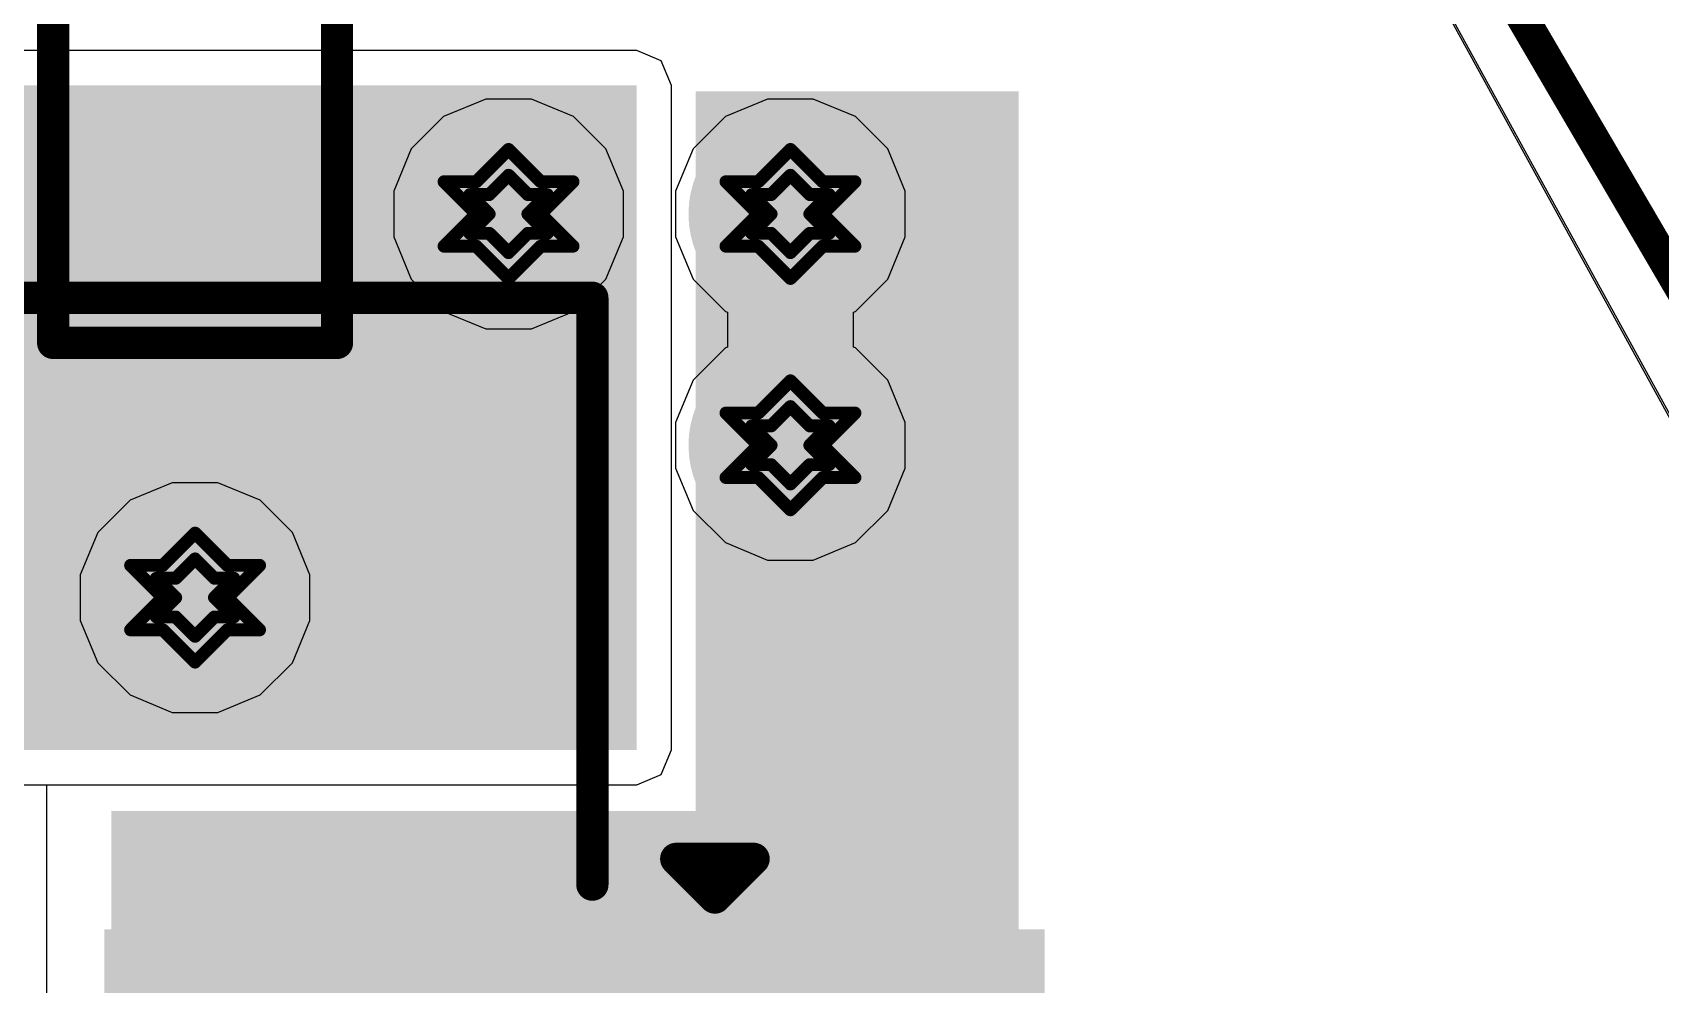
# Model space of a CAD drawing. Header units: inches. Extents: x -2.7 to 10.9, y -2.9 to 7.4.
# Drawn here: x 2.2462 to 2.4986, y 1.2615 to 1.4091 of the extents above; entities that cross this region are included whole.
import ezdxf

# ---------------------------------------------------------------- set-up
doc = ezdxf.new("R2010")
doc.units = ezdxf.units.IN
doc.header["$MEASUREMENT"] = 0
for name, color, linetype in [('Board Outline', 216, 'Continuous'), ('Bottom Layer', 5, 'Continuous'), ('Bottom Overlay', 54, 'Continuous'), ('Bottom Paste', 16, 'Continuous'), ('Bottom Solder', 6, 'Continuous'), ('Drill Drawing', 1, 'Continuous'), ('Layer 2', 16, 'Continuous'), ('Layer 3', 76, 'Continuous'), ('Top Layer', 1, 'Continuous'), ('Top Overlay', 2, 'Continuous'), ('Top Paste', 8, 'Continuous'), ('Top Solder', 216, 'Continuous'), ('Via Holes', 16, 'Continuous')]:
    doc.layers.add(name, color=color, linetype=linetype)

# ---------------------------------------------------------------- blocks, each defined once
blk = doc.blocks.new('S______B______B_143')
at = {"layer": 'Bottom Layer'}
for points in [[(-0.015, 0.0175), (-0.015, -0.0175), (-0.045, -0.0175), (-0.045, 0.0175)], [(0.045, 0.0175), (0.045, -0.0175), (0.015, -0.0175), (0.015, 0.0175)]]:
    blk.add_hatch(color=5, dxfattribs=at).paths.add_polyline_path(points)
at = {"layer": 'Bottom Paste'}
for points in [[(-0.015, 0.0175), (-0.015, -0.0175), (-0.045, -0.0175), (-0.045, 0.0175)], [(0.045, 0.0175), (0.045, -0.0175), (0.015, -0.0175), (0.015, 0.0175)]]:
    blk.add_hatch(color=16, dxfattribs=at).paths.add_polyline_path(points)
at = {"layer": 'Bottom Solder'}
for points in [[(-0.011, 0.0215), (-0.011, -0.0215), (-0.049, -0.0215), (-0.049, 0.0215)], [(0.049, 0.0215), (0.049, -0.0215), (0.011, -0.0215), (0.011, 0.0215)]]:
    blk.add_hatch(color=6, dxfattribs=at).paths.add_polyline_path(points)
at = {"layer": 'Bottom Overlay'}
for points in [[(0.05, 0.022, 0.005, 0.005, 0), (-0.05, 0.022, 0.005, 0.005, 0)], [(-0.05, -0.022, 0.005, 0.005, 0), (-0.05, 0.022, 0.005, 0.005, 0)], [(0.05, -0.022, 0.005, 0.005, 0), (0.05, 0.022, 0.005, 0.005, 0)], [(0.05, -0.022, 0.005, 0.005, 0), (-0.05, -0.022, 0.005, 0.005, 0)]]:
    blk.add_lwpolyline(points, format="xyseb", dxfattribs=at)
for points in [[(-0.05125, 0.022, 0.0025, 0.0025, 1), (-0.04875, 0.022, 0.0025, 0.0025, 1)], [(-0.05125, 0.022, 0.0025, 0.0025, 1), (-0.04875, 0.022, 0.0025, 0.0025, 1)], [(0.04875, 0.022, 0.0025, 0.0025, 1), (0.05125, 0.022, 0.0025, 0.0025, 1)], [(0.04875, 0.022, 0.0025, 0.0025, 1), (0.05125, 0.022, 0.0025, 0.0025, 1)], [(-0.05125, -0.022, 0.0025, 0.0025, 1), (-0.04875, -0.022, 0.0025, 0.0025, 1)], [(-0.05125, -0.022, 0.0025, 0.0025, 1), (-0.04875, -0.022, 0.0025, 0.0025, 1)], [(0.04875, -0.022, 0.0025, 0.0025, 1), (0.05125, -0.022, 0.0025, 0.0025, 1)], [(0.04875, -0.022, 0.0025, 0.0025, 1), (0.05125, -0.022, 0.0025, 0.0025, 1)]]:
    blk.add_lwpolyline(points, format="xyseb", close=True, dxfattribs=at)
blk = doc.blocks.new('WAFER_PH2_0_2PWB_248')
at = {"layer": 'Top Layer'}
blk.add_hatch(color=1, dxfattribs=at).paths.add_polyline_path([(-0.05906, 0.1811), (-0.01969, 0.1811), (-0.01969, 0.04331), (-0.05906, 0.04331)])
at = {"layer": 'Top Paste'}
blk.add_hatch(color=8, dxfattribs=at).paths.add_polyline_path([(-0.05906, 0.1811), (-0.01969, 0.1811), (-0.01969, 0.04331), (-0.05906, 0.04331)])
at = {"layer": 'Top Solder'}
blk.add_hatch(color=216, dxfattribs=at).paths.add_polyline_path([(-0.06306, 0.1851), (-0.01569, 0.1851), (-0.01569, 0.03931), (-0.06306, 0.03931)])
at = {"layer": 'Top Overlay'}
for points in [[(-0.068, 0.134, 0.005, 0.005, 0), (-0.074, 0.14, 0.005, 0.005, 0)], [(-0.074, 0.128, 0.005, 0.005, 0), (-0.074, 0.14, 0.005, 0.005, 0)], [(-0.074, 0.128, 0.005, 0.005, 0), (-0.068, 0.134, 0.005, 0.005, 0)], [(-0.161, -0.034, 0.005, 0.005, 0), (-0.161, 0.115, 0.005, 0.005, 0)], [(-0.07, 0.115, 0.005, 0.005, 0), (-0.161, 0.115, 0.005, 0.005, 0)]]:
    blk.add_lwpolyline(points, format="xyseb", dxfattribs=at)
for points in [[(-0.07525, 0.14, 0.0025, 0.0025, 1), (-0.07275, 0.14, 0.0025, 0.0025, 1)], [(-0.07525, 0.14, 0.0025, 0.0025, 1), (-0.07275, 0.14, 0.0025, 0.0025, 1)], [(-0.06925, 0.134, 0.0025, 0.0025, 1), (-0.06675, 0.134, 0.0025, 0.0025, 1)], [(-0.06925, 0.134, 0.0025, 0.0025, 1), (-0.06675, 0.134, 0.0025, 0.0025, 1)], [(-0.07525, 0.128, 0.0025, 0.0025, 1), (-0.07275, 0.128, 0.0025, 0.0025, 1)], [(-0.07525, 0.128, 0.0025, 0.0025, 1), (-0.07275, 0.128, 0.0025, 0.0025, 1)], [(-0.16225, 0.115, 0.0025, 0.0025, 1), (-0.15975, 0.115, 0.0025, 0.0025, 1)], [(-0.16225, 0.115, 0.0025, 0.0025, 1), (-0.15975, 0.115, 0.0025, 0.0025, 1)], [(-0.07125, 0.115, 0.0025, 0.0025, 1), (-0.06875, 0.115, 0.0025, 0.0025, 1)]]:
    blk.add_lwpolyline(points, format="xyseb", close=True, dxfattribs=at)

msp = doc.modelspace()

# ---------------------------------------------------------------- hatches: boundary and pattern name
at = {"layer": 'Bottom Layer'}
msp.add_hatch(color=5, dxfattribs=at).paths.add_polyline_path([(2.2015, 1.29789), (2.33987, 1.29789), (2.33987, 1.40094), (2.2015, 1.40094)])
h = msp.add_hatch(color=5, dxfattribs=at)
edge = h.paths.add_edge_path()
edge.add_arc((2.32, 1.381), 0.01181, 0, 360)
h = msp.add_hatch(color=5, dxfattribs=at)
edge = h.paths.add_edge_path()
edge.add_arc((2.36371, 1.381), 0.01181, 0, 360)
h = msp.add_hatch(color=5, dxfattribs=at)
edge = h.paths.add_edge_path()
edge.add_arc((2.36371, 1.34513), 0.01181, 0, 360)
h = msp.add_hatch(color=5, dxfattribs=at)
edge = h.paths.add_edge_path()
edge.add_arc((2.2714, 1.32151), 0.01181, 0, 360)
at = {"layer": 'Bottom Solder'}
h = msp.add_hatch(color=6, dxfattribs=at)
edge = h.paths.add_edge_path()
edge.add_arc((2.32, 1.381), 0.01581, 0, 360)
h = msp.add_hatch(color=6, dxfattribs=at)
edge = h.paths.add_edge_path()
edge.add_arc((2.36371, 1.381), 0.01581, 0, 360)
h = msp.add_hatch(color=6, dxfattribs=at)
edge = h.paths.add_edge_path()
edge.add_arc((2.36371, 1.34513), 0.01581, 0, 360)
h = msp.add_hatch(color=6, dxfattribs=at)
edge = h.paths.add_edge_path()
edge.add_arc((2.2714, 1.32151), 0.01581, 0, 360)
at = {"layer": 'Layer 2'}
h = msp.add_hatch(color=16, dxfattribs=at)
edge = h.paths.add_edge_path()
edge.add_arc((2.32, 1.381), 0.01181, 0, 360)
h = msp.add_hatch(color=16, dxfattribs=at)
edge = h.paths.add_edge_path()
edge.add_arc((2.36371, 1.381), 0.01181, 0, 360)
h = msp.add_hatch(color=16, dxfattribs=at)
edge = h.paths.add_edge_path()
edge.add_arc((2.36371, 1.34513), 0.01181, 0, 360)
h = msp.add_hatch(color=16, dxfattribs=at)
edge = h.paths.add_edge_path()
edge.add_arc((2.2714, 1.32151), 0.01181, 0, 360)
at = {"layer": 'Layer 3'}
h = msp.add_hatch(color=76, dxfattribs=at)
edge = h.paths.add_edge_path()
edge.add_arc((2.32, 1.381), 0.01181, 0, 360)
h = msp.add_hatch(color=76, dxfattribs=at)
edge = h.paths.add_edge_path()
edge.add_arc((2.36371, 1.381), 0.01181, 0, 360)
h = msp.add_hatch(color=76, dxfattribs=at)
edge = h.paths.add_edge_path()
edge.add_arc((2.36371, 1.34513), 0.01181, 0, 360)
h = msp.add_hatch(color=76, dxfattribs=at)
edge = h.paths.add_edge_path()
edge.add_arc((2.2714, 1.32151), 0.01181, 0, 360)
at = {"layer": 'Top Layer'}
for points in [[(2.197, 1.29789), (2.33987, 1.29789), (2.33987, 1.40094), (2.197, 1.40094)], [(2.349, 1.22669), (2.3991, 1.22669), (2.3991, 1.4), (2.349, 1.4)], [(2.25843, 1.22669), (2.3991, 1.22669), (2.3991, 1.28842), (2.25843, 1.28842)]]:
    msp.add_hatch(color=1, dxfattribs=at).paths.add_polyline_path(points)
h = msp.add_hatch(color=1, dxfattribs=at)
edge = h.paths.add_edge_path()
edge.add_arc((2.32, 1.381), 0.01181, 0, 360)
h = msp.add_hatch(color=1, dxfattribs=at)
edge = h.paths.add_edge_path()
edge.add_arc((2.36371, 1.381), 0.01181, 0, 360)
h = msp.add_hatch(color=1, dxfattribs=at)
edge = h.paths.add_edge_path()
edge.add_arc((2.36371, 1.34513), 0.01181, 0, 360)
h = msp.add_hatch(color=1, dxfattribs=at)
edge = h.paths.add_edge_path()
edge.add_arc((2.2714, 1.32151), 0.01181, 0, 360)
at = {"layer": 'Top Solder'}
h = msp.add_hatch(color=216, dxfattribs=at)
edge = h.paths.add_edge_path()
edge.add_arc((2.32, 1.381), 0.01581, 0, 360)
h = msp.add_hatch(color=216, dxfattribs=at)
edge = h.paths.add_edge_path()
edge.add_arc((2.36371, 1.381), 0.01581, 0, 360)
h = msp.add_hatch(color=216, dxfattribs=at)
edge = h.paths.add_edge_path()
edge.add_arc((2.36371, 1.34513), 0.01581, 0, 360)
h = msp.add_hatch(color=216, dxfattribs=at)
edge = h.paths.add_edge_path()
edge.add_arc((2.2714, 1.32151), 0.01581, 0, 360)
at = {"layer": 'Via Holes'}
h = msp.add_hatch(color=7, dxfattribs=at)
edge = h.paths.add_edge_path()
edge.add_arc((2.32, 1.381), 0.00591, 0, 360)
h = msp.add_hatch(color=7, dxfattribs=at)
edge = h.paths.add_edge_path()
edge.add_arc((2.36371, 1.381), 0.00591, 0, 360)
h = msp.add_hatch(color=7, dxfattribs=at)
edge = h.paths.add_edge_path()
edge.add_arc((2.36371, 1.34513), 0.00591, 0, 360)
h = msp.add_hatch(color=7, dxfattribs=at)
edge = h.paths.add_edge_path()
edge.add_arc((2.2714, 1.32151), 0.00591, 0, 360)

# ---------------------------------------------------------------- linework, layer by layer
at = {"layer": 'Board Outline'}
msp.add_lwpolyline([(-2.49969, 1.37795, 0.005, 0.005, -0.740599), (2.8433, 0.25075, 0.005, 0.005, 0)], format="xyseb", dxfattribs=at)
at = {"layer": 'Bottom Layer'}
for p, q in [((2.46389, 1.41514), (2.51458, 1.3228)), ((2.33987, 1.40635), (2.2015, 1.40635)), ((2.34369, 1.40477), (2.33987, 1.40635)), ((2.34528, 1.40094), (2.34369, 1.40477)), ((2.34528, 1.29789), (2.34528, 1.40094)), ((2.34369, 1.29406), (2.34528, 1.29789)), ((2.23681, 1.29247), (2.33987, 1.29247)), ((2.33987, 1.29247), (2.34369, 1.29406))]:
    msp.add_line(p, q, dxfattribs=at)
at = {"layer": 'Drill Drawing'}
for points in [[(2.315, 1.386, 0.002, 0.002, 0), (2.32, 1.391, 0.002, 0.002, 0)], [(2.32, 1.391, 0.002, 0.002, 0), (2.325, 1.386, 0.002, 0.002, 0)], [(2.35871, 1.386, 0.002, 0.002, 0), (2.36371, 1.391, 0.002, 0.002, 0)], [(2.36371, 1.391, 0.002, 0.002, 0), (2.36871, 1.386, 0.002, 0.002, 0)], [(2.31, 1.386, 0.002, 0.002, 0), (2.315, 1.381, 0.002, 0.002, 0)], [(2.31, 1.386, 0.002, 0.002, 0), (2.315, 1.386, 0.002, 0.002, 0)], [(2.317, 1.384, 0.002, 0.002, 0), (2.32, 1.387, 0.002, 0.002, 0)], [(2.32, 1.387, 0.002, 0.002, 0), (2.323, 1.384, 0.002, 0.002, 0)], [(2.325, 1.386, 0.002, 0.002, 0), (2.33, 1.386, 0.002, 0.002, 0)], [(2.325, 1.381, 0.002, 0.002, 0), (2.33, 1.386, 0.002, 0.002, 0)], [(2.35371, 1.386, 0.002, 0.002, 0), (2.35871, 1.381, 0.002, 0.002, 0)], [(2.35371, 1.386, 0.002, 0.002, 0), (2.35871, 1.386, 0.002, 0.002, 0)], [(2.36071, 1.384, 0.002, 0.002, 0), (2.36371, 1.387, 0.002, 0.002, 0)], [(2.36371, 1.387, 0.002, 0.002, 0), (2.36671, 1.384, 0.002, 0.002, 0)], [(2.36871, 1.386, 0.002, 0.002, 0), (2.37371, 1.386, 0.002, 0.002, 0)], [(2.36871, 1.381, 0.002, 0.002, 0), (2.37371, 1.386, 0.002, 0.002, 0)], [(2.314, 1.384, 0.002, 0.002, 0), (2.317, 1.381, 0.002, 0.002, 0)], [(2.314, 1.384, 0.002, 0.002, 0), (2.317, 1.384, 0.002, 0.002, 0)], [(2.323, 1.384, 0.002, 0.002, 0), (2.326, 1.384, 0.002, 0.002, 0)], [(2.323, 1.381, 0.002, 0.002, 0), (2.326, 1.384, 0.002, 0.002, 0)], [(2.35771, 1.384, 0.002, 0.002, 0), (2.36071, 1.381, 0.002, 0.002, 0)], [(2.35771, 1.384, 0.002, 0.002, 0), (2.36071, 1.384, 0.002, 0.002, 0)], [(2.36671, 1.384, 0.002, 0.002, 0), (2.36971, 1.384, 0.002, 0.002, 0)], [(2.36671, 1.381, 0.002, 0.002, 0), (2.36971, 1.384, 0.002, 0.002, 0)], [(2.31, 1.376, 0.002, 0.002, 0), (2.315, 1.381, 0.002, 0.002, 0)], [(2.314, 1.378, 0.002, 0.002, 0), (2.317, 1.381, 0.002, 0.002, 0)], [(2.323, 1.381, 0.002, 0.002, 0), (2.326, 1.378, 0.002, 0.002, 0)], [(2.325, 1.381, 0.002, 0.002, 0), (2.33, 1.376, 0.002, 0.002, 0)], [(2.35371, 1.376, 0.002, 0.002, 0), (2.35871, 1.381, 0.002, 0.002, 0)], [(2.35771, 1.378, 0.002, 0.002, 0), (2.36071, 1.381, 0.002, 0.002, 0)], [(2.36671, 1.381, 0.002, 0.002, 0), (2.36971, 1.378, 0.002, 0.002, 0)], [(2.36871, 1.381, 0.002, 0.002, 0), (2.37371, 1.376, 0.002, 0.002, 0)], [(2.314, 1.378, 0.002, 0.002, 0), (2.317, 1.378, 0.002, 0.002, 0)], [(2.317, 1.378, 0.002, 0.002, 0), (2.32, 1.375, 0.002, 0.002, 0)], [(2.32, 1.375, 0.002, 0.002, 0), (2.323, 1.378, 0.002, 0.002, 0)], [(2.323, 1.378, 0.002, 0.002, 0), (2.326, 1.378, 0.002, 0.002, 0)], [(2.35771, 1.378, 0.002, 0.002, 0), (2.36071, 1.378, 0.002, 0.002, 0)], [(2.36071, 1.378, 0.002, 0.002, 0), (2.36371, 1.375, 0.002, 0.002, 0)], [(2.36371, 1.375, 0.002, 0.002, 0), (2.36671, 1.378, 0.002, 0.002, 0)], [(2.36671, 1.378, 0.002, 0.002, 0), (2.36971, 1.378, 0.002, 0.002, 0)], [(2.31, 1.376, 0.002, 0.002, 0), (2.315, 1.376, 0.002, 0.002, 0)], [(2.315, 1.376, 0.002, 0.002, 0), (2.32, 1.371, 0.002, 0.002, 0)], [(2.32, 1.371, 0.002, 0.002, 0), (2.325, 1.376, 0.002, 0.002, 0)], [(2.325, 1.376, 0.002, 0.002, 0), (2.33, 1.376, 0.002, 0.002, 0)], [(2.35371, 1.376, 0.002, 0.002, 0), (2.35871, 1.376, 0.002, 0.002, 0)], [(2.35871, 1.376, 0.002, 0.002, 0), (2.36371, 1.371, 0.002, 0.002, 0)], [(2.36371, 1.371, 0.002, 0.002, 0), (2.36871, 1.376, 0.002, 0.002, 0)], [(2.36871, 1.376, 0.002, 0.002, 0), (2.37371, 1.376, 0.002, 0.002, 0)], [(2.35871, 1.35013, 0.002, 0.002, 0), (2.36371, 1.35513, 0.002, 0.002, 0)], [(2.36371, 1.35513, 0.002, 0.002, 0), (2.36871, 1.35013, 0.002, 0.002, 0)], [(2.35371, 1.35013, 0.002, 0.002, 0), (2.35871, 1.34513, 0.002, 0.002, 0)], [(2.35371, 1.35013, 0.002, 0.002, 0), (2.35871, 1.35013, 0.002, 0.002, 0)], [(2.36071, 1.34813, 0.002, 0.002, 0), (2.36371, 1.35113, 0.002, 0.002, 0)], [(2.36371, 1.35113, 0.002, 0.002, 0), (2.36671, 1.34813, 0.002, 0.002, 0)], [(2.36871, 1.35013, 0.002, 0.002, 0), (2.37371, 1.35013, 0.002, 0.002, 0)], [(2.36871, 1.34513, 0.002, 0.002, 0), (2.37371, 1.35013, 0.002, 0.002, 0)], [(2.35771, 1.34813, 0.002, 0.002, 0), (2.36071, 1.34513, 0.002, 0.002, 0)], [(2.35771, 1.34813, 0.002, 0.002, 0), (2.36071, 1.34813, 0.002, 0.002, 0)], [(2.36671, 1.34813, 0.002, 0.002, 0), (2.36971, 1.34813, 0.002, 0.002, 0)], [(2.36671, 1.34513, 0.002, 0.002, 0), (2.36971, 1.34813, 0.002, 0.002, 0)], [(2.35371, 1.34013, 0.002, 0.002, 0), (2.35871, 1.34513, 0.002, 0.002, 0)], [(2.35771, 1.34213, 0.002, 0.002, 0), (2.36071, 1.34513, 0.002, 0.002, 0)], [(2.36671, 1.34513, 0.002, 0.002, 0), (2.36971, 1.34213, 0.002, 0.002, 0)], [(2.36871, 1.34513, 0.002, 0.002, 0), (2.37371, 1.34013, 0.002, 0.002, 0)], [(2.35771, 1.34213, 0.002, 0.002, 0), (2.36071, 1.34213, 0.002, 0.002, 0)], [(2.36071, 1.34213, 0.002, 0.002, 0), (2.36371, 1.33913, 0.002, 0.002, 0)], [(2.36371, 1.33913, 0.002, 0.002, 0), (2.36671, 1.34213, 0.002, 0.002, 0)], [(2.36671, 1.34213, 0.002, 0.002, 0), (2.36971, 1.34213, 0.002, 0.002, 0)], [(2.35371, 1.34013, 0.002, 0.002, 0), (2.35871, 1.34013, 0.002, 0.002, 0)], [(2.35871, 1.34013, 0.002, 0.002, 0), (2.36371, 1.33513, 0.002, 0.002, 0)], [(2.36371, 1.33513, 0.002, 0.002, 0), (2.36871, 1.34013, 0.002, 0.002, 0)], [(2.36871, 1.34013, 0.002, 0.002, 0), (2.37371, 1.34013, 0.002, 0.002, 0)], [(2.2664, 1.32651, 0.002, 0.002, 0), (2.2714, 1.33151, 0.002, 0.002, 0)], [(2.2714, 1.33151, 0.002, 0.002, 0), (2.2764, 1.32651, 0.002, 0.002, 0)], [(2.2684, 1.32451, 0.002, 0.002, 0), (2.2714, 1.32751, 0.002, 0.002, 0)], [(2.2714, 1.32751, 0.002, 0.002, 0), (2.2744, 1.32451, 0.002, 0.002, 0)], [(2.2614, 1.32651, 0.002, 0.002, 0), (2.2664, 1.32151, 0.002, 0.002, 0)], [(2.2614, 1.32651, 0.002, 0.002, 0), (2.2664, 1.32651, 0.002, 0.002, 0)], [(2.2654, 1.32451, 0.002, 0.002, 0), (2.2684, 1.32151, 0.002, 0.002, 0)], [(2.2654, 1.32451, 0.002, 0.002, 0), (2.2684, 1.32451, 0.002, 0.002, 0)], [(2.2744, 1.32451, 0.002, 0.002, 0), (2.2774, 1.32451, 0.002, 0.002, 0)], [(2.2744, 1.32151, 0.002, 0.002, 0), (2.2774, 1.32451, 0.002, 0.002, 0)], [(2.2764, 1.32651, 0.002, 0.002, 0), (2.2814, 1.32651, 0.002, 0.002, 0)], [(2.2764, 1.32151, 0.002, 0.002, 0), (2.2814, 1.32651, 0.002, 0.002, 0)], [(2.2614, 1.31651, 0.002, 0.002, 0), (2.2664, 1.32151, 0.002, 0.002, 0)], [(2.2654, 1.31851, 0.002, 0.002, 0), (2.2684, 1.32151, 0.002, 0.002, 0)], [(2.2744, 1.32151, 0.002, 0.002, 0), (2.2774, 1.31851, 0.002, 0.002, 0)], [(2.2764, 1.32151, 0.002, 0.002, 0), (2.2814, 1.31651, 0.002, 0.002, 0)], [(2.2654, 1.31851, 0.002, 0.002, 0), (2.2684, 1.31851, 0.002, 0.002, 0)], [(2.2684, 1.31851, 0.002, 0.002, 0), (2.2714, 1.31551, 0.002, 0.002, 0)], [(2.2714, 1.31551, 0.002, 0.002, 0), (2.2744, 1.31851, 0.002, 0.002, 0)], [(2.2744, 1.31851, 0.002, 0.002, 0), (2.2774, 1.31851, 0.002, 0.002, 0)], [(2.2614, 1.31651, 0.002, 0.002, 0), (2.2664, 1.31651, 0.002, 0.002, 0)], [(2.2664, 1.31651, 0.002, 0.002, 0), (2.2714, 1.31151, 0.002, 0.002, 0)], [(2.2714, 1.31151, 0.002, 0.002, 0), (2.2764, 1.31651, 0.002, 0.002, 0)], [(2.2764, 1.31651, 0.002, 0.002, 0), (2.2814, 1.31651, 0.002, 0.002, 0)]]:
    msp.add_lwpolyline(points, format="xyseb", dxfattribs=at)
for points in [[(2.3195, 1.391, 0.001, 0.001, 1), (2.3205, 1.391, 0.001, 0.001, 1)], [(2.3195, 1.391, 0.001, 0.001, 1), (2.3205, 1.391, 0.001, 0.001, 1)], [(2.36321, 1.391, 0.001, 0.001, 1), (2.36421, 1.391, 0.001, 0.001, 1)], [(2.36321, 1.391, 0.001, 0.001, 1), (2.36421, 1.391, 0.001, 0.001, 1)], [(2.3095, 1.386, 0.001, 0.001, 1), (2.3105, 1.386, 0.001, 0.001, 1)], [(2.3095, 1.386, 0.001, 0.001, 1), (2.3105, 1.386, 0.001, 0.001, 1)], [(2.3145, 1.386, 0.001, 0.001, 1), (2.3155, 1.386, 0.001, 0.001, 1)], [(2.3145, 1.386, 0.001, 0.001, 1), (2.3155, 1.386, 0.001, 0.001, 1)], [(2.3195, 1.387, 0.001, 0.001, 1), (2.3205, 1.387, 0.001, 0.001, 1)], [(2.3195, 1.387, 0.001, 0.001, 1), (2.3205, 1.387, 0.001, 0.001, 1)], [(2.3245, 1.386, 0.001, 0.001, 1), (2.3255, 1.386, 0.001, 0.001, 1)], [(2.3245, 1.386, 0.001, 0.001, 1), (2.3255, 1.386, 0.001, 0.001, 1)], [(2.3295, 1.386, 0.001, 0.001, 1), (2.3305, 1.386, 0.001, 0.001, 1)], [(2.3295, 1.386, 0.001, 0.001, 1), (2.3305, 1.386, 0.001, 0.001, 1)], [(2.35321, 1.386, 0.001, 0.001, 1), (2.35421, 1.386, 0.001, 0.001, 1)], [(2.35321, 1.386, 0.001, 0.001, 1), (2.35421, 1.386, 0.001, 0.001, 1)], [(2.35821, 1.386, 0.001, 0.001, 1), (2.35921, 1.386, 0.001, 0.001, 1)], [(2.35821, 1.386, 0.001, 0.001, 1), (2.35921, 1.386, 0.001, 0.001, 1)], [(2.36321, 1.387, 0.001, 0.001, 1), (2.36421, 1.387, 0.001, 0.001, 1)], [(2.36321, 1.387, 0.001, 0.001, 1), (2.36421, 1.387, 0.001, 0.001, 1)], [(2.36821, 1.386, 0.001, 0.001, 1), (2.36921, 1.386, 0.001, 0.001, 1)], [(2.36821, 1.386, 0.001, 0.001, 1), (2.36921, 1.386, 0.001, 0.001, 1)], [(2.37321, 1.386, 0.001, 0.001, 1), (2.37421, 1.386, 0.001, 0.001, 1)], [(2.37321, 1.386, 0.001, 0.001, 1), (2.37421, 1.386, 0.001, 0.001, 1)], [(2.3135, 1.384, 0.001, 0.001, 1), (2.3145, 1.384, 0.001, 0.001, 1)], [(2.3135, 1.384, 0.001, 0.001, 1), (2.3145, 1.384, 0.001, 0.001, 1)], [(2.3165, 1.384, 0.001, 0.001, 1), (2.3175, 1.384, 0.001, 0.001, 1)], [(2.3165, 1.384, 0.001, 0.001, 1), (2.3175, 1.384, 0.001, 0.001, 1)], [(2.3225, 1.384, 0.001, 0.001, 1), (2.3235, 1.384, 0.001, 0.001, 1)], [(2.3225, 1.384, 0.001, 0.001, 1), (2.3235, 1.384, 0.001, 0.001, 1)], [(2.3255, 1.384, 0.001, 0.001, 1), (2.3265, 1.384, 0.001, 0.001, 1)], [(2.3255, 1.384, 0.001, 0.001, 1), (2.3265, 1.384, 0.001, 0.001, 1)], [(2.35721, 1.384, 0.001, 0.001, 1), (2.35821, 1.384, 0.001, 0.001, 1)], [(2.35721, 1.384, 0.001, 0.001, 1), (2.35821, 1.384, 0.001, 0.001, 1)], [(2.36021, 1.384, 0.001, 0.001, 1), (2.36121, 1.384, 0.001, 0.001, 1)], [(2.36021, 1.384, 0.001, 0.001, 1), (2.36121, 1.384, 0.001, 0.001, 1)], [(2.36621, 1.384, 0.001, 0.001, 1), (2.36721, 1.384, 0.001, 0.001, 1)], [(2.36621, 1.384, 0.001, 0.001, 1), (2.36721, 1.384, 0.001, 0.001, 1)], [(2.36921, 1.384, 0.001, 0.001, 1), (2.37021, 1.384, 0.001, 0.001, 1)], [(2.36921, 1.384, 0.001, 0.001, 1), (2.37021, 1.384, 0.001, 0.001, 1)], [(2.3145, 1.381, 0.001, 0.001, 1), (2.3155, 1.381, 0.001, 0.001, 1)], [(2.3145, 1.381, 0.001, 0.001, 1), (2.3155, 1.381, 0.001, 0.001, 1)], [(2.3165, 1.381, 0.001, 0.001, 1), (2.3175, 1.381, 0.001, 0.001, 1)], [(2.3165, 1.381, 0.001, 0.001, 1), (2.3175, 1.381, 0.001, 0.001, 1)], [(2.3225, 1.381, 0.001, 0.001, 1), (2.3235, 1.381, 0.001, 0.001, 1)], [(2.3225, 1.381, 0.001, 0.001, 1), (2.3235, 1.381, 0.001, 0.001, 1)], [(2.3245, 1.381, 0.001, 0.001, 1), (2.3255, 1.381, 0.001, 0.001, 1)], [(2.3245, 1.381, 0.001, 0.001, 1), (2.3255, 1.381, 0.001, 0.001, 1)], [(2.35821, 1.381, 0.001, 0.001, 1), (2.35921, 1.381, 0.001, 0.001, 1)], [(2.35821, 1.381, 0.001, 0.001, 1), (2.35921, 1.381, 0.001, 0.001, 1)], [(2.36021, 1.381, 0.001, 0.001, 1), (2.36121, 1.381, 0.001, 0.001, 1)], [(2.36021, 1.381, 0.001, 0.001, 1), (2.36121, 1.381, 0.001, 0.001, 1)], [(2.36621, 1.381, 0.001, 0.001, 1), (2.36721, 1.381, 0.001, 0.001, 1)], [(2.36621, 1.381, 0.001, 0.001, 1), (2.36721, 1.381, 0.001, 0.001, 1)], [(2.36821, 1.381, 0.001, 0.001, 1), (2.36921, 1.381, 0.001, 0.001, 1)], [(2.36821, 1.381, 0.001, 0.001, 1), (2.36921, 1.381, 0.001, 0.001, 1)], [(2.3135, 1.378, 0.001, 0.001, 1), (2.3145, 1.378, 0.001, 0.001, 1)], [(2.3135, 1.378, 0.001, 0.001, 1), (2.3145, 1.378, 0.001, 0.001, 1)], [(2.3165, 1.378, 0.001, 0.001, 1), (2.3175, 1.378, 0.001, 0.001, 1)], [(2.3165, 1.378, 0.001, 0.001, 1), (2.3175, 1.378, 0.001, 0.001, 1)], [(2.3225, 1.378, 0.001, 0.001, 1), (2.3235, 1.378, 0.001, 0.001, 1)], [(2.3225, 1.378, 0.001, 0.001, 1), (2.3235, 1.378, 0.001, 0.001, 1)], [(2.3255, 1.378, 0.001, 0.001, 1), (2.3265, 1.378, 0.001, 0.001, 1)], [(2.3255, 1.378, 0.001, 0.001, 1), (2.3265, 1.378, 0.001, 0.001, 1)], [(2.35721, 1.378, 0.001, 0.001, 1), (2.35821, 1.378, 0.001, 0.001, 1)], [(2.35721, 1.378, 0.001, 0.001, 1), (2.35821, 1.378, 0.001, 0.001, 1)], [(2.36021, 1.378, 0.001, 0.001, 1), (2.36121, 1.378, 0.001, 0.001, 1)], [(2.36021, 1.378, 0.001, 0.001, 1), (2.36121, 1.378, 0.001, 0.001, 1)], [(2.36621, 1.378, 0.001, 0.001, 1), (2.36721, 1.378, 0.001, 0.001, 1)], [(2.36621, 1.378, 0.001, 0.001, 1), (2.36721, 1.378, 0.001, 0.001, 1)], [(2.36921, 1.378, 0.001, 0.001, 1), (2.37021, 1.378, 0.001, 0.001, 1)], [(2.36921, 1.378, 0.001, 0.001, 1), (2.37021, 1.378, 0.001, 0.001, 1)], [(2.3095, 1.376, 0.001, 0.001, 1), (2.3105, 1.376, 0.001, 0.001, 1)], [(2.3095, 1.376, 0.001, 0.001, 1), (2.3105, 1.376, 0.001, 0.001, 1)], [(2.3145, 1.376, 0.001, 0.001, 1), (2.3155, 1.376, 0.001, 0.001, 1)], [(2.3145, 1.376, 0.001, 0.001, 1), (2.3155, 1.376, 0.001, 0.001, 1)], [(2.3195, 1.375, 0.001, 0.001, 1), (2.3205, 1.375, 0.001, 0.001, 1)], [(2.3195, 1.375, 0.001, 0.001, 1), (2.3205, 1.375, 0.001, 0.001, 1)], [(2.3245, 1.376, 0.001, 0.001, 1), (2.3255, 1.376, 0.001, 0.001, 1)], [(2.3245, 1.376, 0.001, 0.001, 1), (2.3255, 1.376, 0.001, 0.001, 1)], [(2.3295, 1.376, 0.001, 0.001, 1), (2.3305, 1.376, 0.001, 0.001, 1)], [(2.3295, 1.376, 0.001, 0.001, 1), (2.3305, 1.376, 0.001, 0.001, 1)], [(2.35321, 1.376, 0.001, 0.001, 1), (2.35421, 1.376, 0.001, 0.001, 1)], [(2.35321, 1.376, 0.001, 0.001, 1), (2.35421, 1.376, 0.001, 0.001, 1)], [(2.35821, 1.376, 0.001, 0.001, 1), (2.35921, 1.376, 0.001, 0.001, 1)], [(2.35821, 1.376, 0.001, 0.001, 1), (2.35921, 1.376, 0.001, 0.001, 1)], [(2.36321, 1.375, 0.001, 0.001, 1), (2.36421, 1.375, 0.001, 0.001, 1)], [(2.36321, 1.375, 0.001, 0.001, 1), (2.36421, 1.375, 0.001, 0.001, 1)], [(2.36821, 1.376, 0.001, 0.001, 1), (2.36921, 1.376, 0.001, 0.001, 1)], [(2.36821, 1.376, 0.001, 0.001, 1), (2.36921, 1.376, 0.001, 0.001, 1)], [(2.37321, 1.376, 0.001, 0.001, 1), (2.37421, 1.376, 0.001, 0.001, 1)], [(2.37321, 1.376, 0.001, 0.001, 1), (2.37421, 1.376, 0.001, 0.001, 1)], [(2.3195, 1.371, 0.001, 0.001, 1), (2.3205, 1.371, 0.001, 0.001, 1)], [(2.3195, 1.371, 0.001, 0.001, 1), (2.3205, 1.371, 0.001, 0.001, 1)], [(2.36321, 1.371, 0.001, 0.001, 1), (2.36421, 1.371, 0.001, 0.001, 1)], [(2.36321, 1.371, 0.001, 0.001, 1), (2.36421, 1.371, 0.001, 0.001, 1)], [(2.36321, 1.35513, 0.001, 0.001, 1), (2.36421, 1.35513, 0.001, 0.001, 1)], [(2.36321, 1.35513, 0.001, 0.001, 1), (2.36421, 1.35513, 0.001, 0.001, 1)], [(2.35321, 1.35013, 0.001, 0.001, 1), (2.35421, 1.35013, 0.001, 0.001, 1)], [(2.35321, 1.35013, 0.001, 0.001, 1), (2.35421, 1.35013, 0.001, 0.001, 1)], [(2.35821, 1.35013, 0.001, 0.001, 1), (2.35921, 1.35013, 0.001, 0.001, 1)], [(2.35821, 1.35013, 0.001, 0.001, 1), (2.35921, 1.35013, 0.001, 0.001, 1)], [(2.36321, 1.35113, 0.001, 0.001, 1), (2.36421, 1.35113, 0.001, 0.001, 1)], [(2.36321, 1.35113, 0.001, 0.001, 1), (2.36421, 1.35113, 0.001, 0.001, 1)], [(2.36821, 1.35013, 0.001, 0.001, 1), (2.36921, 1.35013, 0.001, 0.001, 1)], [(2.36821, 1.35013, 0.001, 0.001, 1), (2.36921, 1.35013, 0.001, 0.001, 1)], [(2.37321, 1.35013, 0.001, 0.001, 1), (2.37421, 1.35013, 0.001, 0.001, 1)], [(2.37321, 1.35013, 0.001, 0.001, 1), (2.37421, 1.35013, 0.001, 0.001, 1)], [(2.35721, 1.34813, 0.001, 0.001, 1), (2.35821, 1.34813, 0.001, 0.001, 1)], [(2.35721, 1.34813, 0.001, 0.001, 1), (2.35821, 1.34813, 0.001, 0.001, 1)], [(2.36021, 1.34813, 0.001, 0.001, 1), (2.36121, 1.34813, 0.001, 0.001, 1)], [(2.36021, 1.34813, 0.001, 0.001, 1), (2.36121, 1.34813, 0.001, 0.001, 1)], [(2.36621, 1.34813, 0.001, 0.001, 1), (2.36721, 1.34813, 0.001, 0.001, 1)], [(2.36621, 1.34813, 0.001, 0.001, 1), (2.36721, 1.34813, 0.001, 0.001, 1)], [(2.36921, 1.34813, 0.001, 0.001, 1), (2.37021, 1.34813, 0.001, 0.001, 1)], [(2.36921, 1.34813, 0.001, 0.001, 1), (2.37021, 1.34813, 0.001, 0.001, 1)], [(2.35821, 1.34513, 0.001, 0.001, 1), (2.35921, 1.34513, 0.001, 0.001, 1)], [(2.35821, 1.34513, 0.001, 0.001, 1), (2.35921, 1.34513, 0.001, 0.001, 1)], [(2.36021, 1.34513, 0.001, 0.001, 1), (2.36121, 1.34513, 0.001, 0.001, 1)], [(2.36021, 1.34513, 0.001, 0.001, 1), (2.36121, 1.34513, 0.001, 0.001, 1)], [(2.36621, 1.34513, 0.001, 0.001, 1), (2.36721, 1.34513, 0.001, 0.001, 1)], [(2.36621, 1.34513, 0.001, 0.001, 1), (2.36721, 1.34513, 0.001, 0.001, 1)], [(2.36821, 1.34513, 0.001, 0.001, 1), (2.36921, 1.34513, 0.001, 0.001, 1)], [(2.36821, 1.34513, 0.001, 0.001, 1), (2.36921, 1.34513, 0.001, 0.001, 1)], [(2.35721, 1.34213, 0.001, 0.001, 1), (2.35821, 1.34213, 0.001, 0.001, 1)], [(2.35721, 1.34213, 0.001, 0.001, 1), (2.35821, 1.34213, 0.001, 0.001, 1)], [(2.36021, 1.34213, 0.001, 0.001, 1), (2.36121, 1.34213, 0.001, 0.001, 1)], [(2.36021, 1.34213, 0.001, 0.001, 1), (2.36121, 1.34213, 0.001, 0.001, 1)], [(2.36621, 1.34213, 0.001, 0.001, 1), (2.36721, 1.34213, 0.001, 0.001, 1)], [(2.36621, 1.34213, 0.001, 0.001, 1), (2.36721, 1.34213, 0.001, 0.001, 1)], [(2.36921, 1.34213, 0.001, 0.001, 1), (2.37021, 1.34213, 0.001, 0.001, 1)], [(2.36921, 1.34213, 0.001, 0.001, 1), (2.37021, 1.34213, 0.001, 0.001, 1)], [(2.35321, 1.34013, 0.001, 0.001, 1), (2.35421, 1.34013, 0.001, 0.001, 1)], [(2.35321, 1.34013, 0.001, 0.001, 1), (2.35421, 1.34013, 0.001, 0.001, 1)], [(2.35821, 1.34013, 0.001, 0.001, 1), (2.35921, 1.34013, 0.001, 0.001, 1)], [(2.35821, 1.34013, 0.001, 0.001, 1), (2.35921, 1.34013, 0.001, 0.001, 1)], [(2.36821, 1.34013, 0.001, 0.001, 1), (2.36921, 1.34013, 0.001, 0.001, 1)], [(2.36821, 1.34013, 0.001, 0.001, 1), (2.36921, 1.34013, 0.001, 0.001, 1)], [(2.37321, 1.34013, 0.001, 0.001, 1), (2.37421, 1.34013, 0.001, 0.001, 1)], [(2.37321, 1.34013, 0.001, 0.001, 1), (2.37421, 1.34013, 0.001, 0.001, 1)], [(2.36321, 1.33913, 0.001, 0.001, 1), (2.36421, 1.33913, 0.001, 0.001, 1)], [(2.36321, 1.33913, 0.001, 0.001, 1), (2.36421, 1.33913, 0.001, 0.001, 1)], [(2.36321, 1.33513, 0.001, 0.001, 1), (2.36421, 1.33513, 0.001, 0.001, 1)], [(2.36321, 1.33513, 0.001, 0.001, 1), (2.36421, 1.33513, 0.001, 0.001, 1)], [(2.2709, 1.33151, 0.001, 0.001, 1), (2.2719, 1.33151, 0.001, 0.001, 1)], [(2.2709, 1.33151, 0.001, 0.001, 1), (2.2719, 1.33151, 0.001, 0.001, 1)], [(2.2709, 1.32751, 0.001, 0.001, 1), (2.2719, 1.32751, 0.001, 0.001, 1)], [(2.2709, 1.32751, 0.001, 0.001, 1), (2.2719, 1.32751, 0.001, 0.001, 1)], [(2.2609, 1.32651, 0.001, 0.001, 1), (2.2619, 1.32651, 0.001, 0.001, 1)], [(2.2609, 1.32651, 0.001, 0.001, 1), (2.2619, 1.32651, 0.001, 0.001, 1)], [(2.2649, 1.32451, 0.001, 0.001, 1), (2.2659, 1.32451, 0.001, 0.001, 1)], [(2.2649, 1.32451, 0.001, 0.001, 1), (2.2659, 1.32451, 0.001, 0.001, 1)], [(2.2659, 1.32651, 0.001, 0.001, 1), (2.2669, 1.32651, 0.001, 0.001, 1)], [(2.2659, 1.32651, 0.001, 0.001, 1), (2.2669, 1.32651, 0.001, 0.001, 1)], [(2.2679, 1.32451, 0.001, 0.001, 1), (2.2689, 1.32451, 0.001, 0.001, 1)], [(2.2679, 1.32451, 0.001, 0.001, 1), (2.2689, 1.32451, 0.001, 0.001, 1)], [(2.2739, 1.32451, 0.001, 0.001, 1), (2.2749, 1.32451, 0.001, 0.001, 1)], [(2.2739, 1.32451, 0.001, 0.001, 1), (2.2749, 1.32451, 0.001, 0.001, 1)], [(2.2759, 1.32651, 0.001, 0.001, 1), (2.2769, 1.32651, 0.001, 0.001, 1)], [(2.2759, 1.32651, 0.001, 0.001, 1), (2.2769, 1.32651, 0.001, 0.001, 1)], [(2.2769, 1.32451, 0.001, 0.001, 1), (2.2779, 1.32451, 0.001, 0.001, 1)], [(2.2769, 1.32451, 0.001, 0.001, 1), (2.2779, 1.32451, 0.001, 0.001, 1)], [(2.2809, 1.32651, 0.001, 0.001, 1), (2.2819, 1.32651, 0.001, 0.001, 1)], [(2.2809, 1.32651, 0.001, 0.001, 1), (2.2819, 1.32651, 0.001, 0.001, 1)], [(2.2659, 1.32151, 0.001, 0.001, 1), (2.2669, 1.32151, 0.001, 0.001, 1)], [(2.2659, 1.32151, 0.001, 0.001, 1), (2.2669, 1.32151, 0.001, 0.001, 1)], [(2.2679, 1.32151, 0.001, 0.001, 1), (2.2689, 1.32151, 0.001, 0.001, 1)], [(2.2679, 1.32151, 0.001, 0.001, 1), (2.2689, 1.32151, 0.001, 0.001, 1)], [(2.2739, 1.32151, 0.001, 0.001, 1), (2.2749, 1.32151, 0.001, 0.001, 1)], [(2.2739, 1.32151, 0.001, 0.001, 1), (2.2749, 1.32151, 0.001, 0.001, 1)], [(2.2759, 1.32151, 0.001, 0.001, 1), (2.2769, 1.32151, 0.001, 0.001, 1)], [(2.2759, 1.32151, 0.001, 0.001, 1), (2.2769, 1.32151, 0.001, 0.001, 1)], [(2.2649, 1.31851, 0.001, 0.001, 1), (2.2659, 1.31851, 0.001, 0.001, 1)], [(2.2649, 1.31851, 0.001, 0.001, 1), (2.2659, 1.31851, 0.001, 0.001, 1)], [(2.2679, 1.31851, 0.001, 0.001, 1), (2.2689, 1.31851, 0.001, 0.001, 1)], [(2.2679, 1.31851, 0.001, 0.001, 1), (2.2689, 1.31851, 0.001, 0.001, 1)], [(2.2739, 1.31851, 0.001, 0.001, 1), (2.2749, 1.31851, 0.001, 0.001, 1)], [(2.2739, 1.31851, 0.001, 0.001, 1), (2.2749, 1.31851, 0.001, 0.001, 1)], [(2.2769, 1.31851, 0.001, 0.001, 1), (2.2779, 1.31851, 0.001, 0.001, 1)], [(2.2769, 1.31851, 0.001, 0.001, 1), (2.2779, 1.31851, 0.001, 0.001, 1)], [(2.2609, 1.31651, 0.001, 0.001, 1), (2.2619, 1.31651, 0.001, 0.001, 1)], [(2.2609, 1.31651, 0.001, 0.001, 1), (2.2619, 1.31651, 0.001, 0.001, 1)], [(2.2659, 1.31651, 0.001, 0.001, 1), (2.2669, 1.31651, 0.001, 0.001, 1)], [(2.2659, 1.31651, 0.001, 0.001, 1), (2.2669, 1.31651, 0.001, 0.001, 1)], [(2.2709, 1.31551, 0.001, 0.001, 1), (2.2719, 1.31551, 0.001, 0.001, 1)], [(2.2709, 1.31551, 0.001, 0.001, 1), (2.2719, 1.31551, 0.001, 0.001, 1)], [(2.2759, 1.31651, 0.001, 0.001, 1), (2.2769, 1.31651, 0.001, 0.001, 1)], [(2.2759, 1.31651, 0.001, 0.001, 1), (2.2769, 1.31651, 0.001, 0.001, 1)], [(2.2809, 1.31651, 0.001, 0.001, 1), (2.2819, 1.31651, 0.001, 0.001, 1)], [(2.2809, 1.31651, 0.001, 0.001, 1), (2.2819, 1.31651, 0.001, 0.001, 1)], [(2.2709, 1.31151, 0.001, 0.001, 1), (2.2719, 1.31151, 0.001, 0.001, 1)], [(2.2709, 1.31151, 0.001, 0.001, 1), (2.2719, 1.31151, 0.001, 0.001, 1)]]:
    msp.add_lwpolyline(points, format="xyseb", close=True, dxfattribs=at)
at = {"layer": 'Layer 2'}
for p, q in [((2.46389, 1.41514), (2.51458, 1.3228)), ((2.31646, 1.39881), (2.30991, 1.3961)), ((2.32354, 1.39881), (2.31646, 1.39881)), ((2.33009, 1.3961), (2.32354, 1.39881)), ((2.30991, 1.3961), (2.3049, 1.39109)), ((2.3351, 1.39109), (2.33009, 1.3961)), ((2.3049, 1.39109), (2.30219, 1.38454)), ((2.33781, 1.38454), (2.3351, 1.39109)), ((2.30219, 1.38454), (2.30219, 1.37746)), ((2.33781, 1.37746), (2.33781, 1.38454)), ((2.30219, 1.37746), (2.3049, 1.37091)), ((2.3351, 1.37091), (2.33781, 1.37746)), ((2.3049, 1.37091), (2.30991, 1.3659)), ((2.33009, 1.3659), (2.3351, 1.37091)), ((2.30991, 1.3659), (2.31646, 1.36319)), ((2.32354, 1.36319), (2.33009, 1.3659)), ((2.31646, 1.36319), (2.32354, 1.36319)), ((2.26786, 1.33932), (2.26131, 1.33661)), ((2.27494, 1.33932), (2.26786, 1.33932)), ((2.28149, 1.33661), (2.27494, 1.33932)), ((2.26131, 1.33661), (2.2563, 1.3316)), ((2.2865, 1.3316), (2.28149, 1.33661)), ((2.2563, 1.3316), (2.25359, 1.32505)), ((2.28921, 1.32505), (2.2865, 1.3316)), ((2.25359, 1.32505), (2.25359, 1.31797)), ((2.28921, 1.31797), (2.28921, 1.32505)), ((2.25359, 1.31797), (2.2563, 1.31142)), ((2.2865, 1.31142), (2.28921, 1.31797)), ((2.2563, 1.31142), (2.26131, 1.30641)), ((2.28149, 1.30641), (2.2865, 1.31142)), ((2.26131, 1.30641), (2.26786, 1.3037)), ((2.27494, 1.3037), (2.28149, 1.30641)), ((2.26786, 1.3037), (2.27494, 1.3037))]:
    msp.add_line(p, q, dxfattribs=at)
at = {"layer": 'Layer 3'}
for p, q in [((2.46354, 1.41635), (2.51431, 1.32393)), ((2.31646, 1.39881), (2.30991, 1.3961)), ((2.32354, 1.39881), (2.31646, 1.39881)), ((2.33009, 1.3961), (2.32354, 1.39881)), ((2.36017, 1.39881), (2.35362, 1.3961)), ((2.36725, 1.39881), (2.36017, 1.39881)), ((2.3738, 1.3961), (2.36725, 1.39881)), ((2.30991, 1.3961), (2.3049, 1.39109)), ((2.3351, 1.39109), (2.33009, 1.3961)), ((2.35362, 1.3961), (2.34861, 1.39109)), ((2.37881, 1.39109), (2.3738, 1.3961)), ((2.3049, 1.39109), (2.30219, 1.38454)), ((2.33781, 1.38454), (2.3351, 1.39109)), ((2.34861, 1.39109), (2.3459, 1.38454)), ((2.38152, 1.38454), (2.37881, 1.39109)), ((2.30219, 1.38454), (2.30219, 1.37746)), ((2.33781, 1.37746), (2.33781, 1.38454)), ((2.3459, 1.38454), (2.3459, 1.37746)), ((2.38152, 1.37746), (2.38152, 1.38454)), ((2.30219, 1.37746), (2.3049, 1.37091)), ((2.3351, 1.37091), (2.33781, 1.37746)), ((2.3459, 1.37746), (2.34861, 1.37091)), ((2.37881, 1.37091), (2.38152, 1.37746)), ((2.3049, 1.37091), (2.30991, 1.3659)), ((2.33009, 1.3659), (2.3351, 1.37091)), ((2.34861, 1.37091), (2.35362, 1.3659)), ((2.3738, 1.3659), (2.37881, 1.37091)), ((2.30991, 1.3659), (2.31646, 1.36319)), ((2.32354, 1.36319), (2.33009, 1.3659)), ((2.35362, 1.3659), (2.35393, 1.36577)), ((2.35393, 1.36577), (2.35393, 1.36036)), ((2.37349, 1.36577), (2.3738, 1.3659)), ((2.37349, 1.36036), (2.37349, 1.36577)), ((2.31646, 1.36319), (2.32354, 1.36319)), ((2.35362, 1.36023), (2.34861, 1.35522)), ((2.35393, 1.36036), (2.35362, 1.36023)), ((2.3738, 1.36023), (2.37349, 1.36036)), ((2.37881, 1.35522), (2.3738, 1.36023)), ((2.34861, 1.35522), (2.3459, 1.34867)), ((2.38152, 1.34867), (2.37881, 1.35522)), ((2.3459, 1.34867), (2.3459, 1.34159)), ((2.38152, 1.34159), (2.38152, 1.34867)), ((2.3459, 1.34159), (2.34861, 1.33504)), ((2.37881, 1.33504), (2.38152, 1.34159)), ((2.26786, 1.33932), (2.26131, 1.33661)), ((2.27494, 1.33932), (2.26786, 1.33932)), ((2.28149, 1.33661), (2.27494, 1.33932)), ((2.26131, 1.33661), (2.2563, 1.3316)), ((2.2865, 1.3316), (2.28149, 1.33661)), ((2.34861, 1.33504), (2.35362, 1.33003)), ((2.3738, 1.33003), (2.37881, 1.33504)), ((2.2563, 1.3316), (2.25359, 1.32505)), ((2.28921, 1.32505), (2.2865, 1.3316)), ((2.35362, 1.33003), (2.36017, 1.32732)), ((2.36725, 1.32732), (2.3738, 1.33003)), ((2.36017, 1.32732), (2.36725, 1.32732)), ((2.25359, 1.32505), (2.25359, 1.31797)), ((2.28921, 1.31797), (2.28921, 1.32505)), ((2.25359, 1.31797), (2.2563, 1.31142)), ((2.2865, 1.31142), (2.28921, 1.31797)), ((2.2563, 1.31142), (2.26131, 1.30641)), ((2.28149, 1.30641), (2.2865, 1.31142)), ((2.26131, 1.30641), (2.26786, 1.3037)), ((2.27494, 1.3037), (2.28149, 1.30641)), ((2.26786, 1.3037), (2.27494, 1.3037))]:
    msp.add_line(p, q, dxfattribs=at)
at = {"layer": 'Top Layer'}
for p, q in [((2.46389, 1.41514), (2.51458, 1.3228)), ((2.33987, 1.40635), (2.197, 1.40635)), ((2.34369, 1.40477), (2.33987, 1.40635)), ((2.34528, 1.40094), (2.34369, 1.40477)), ((2.34528, 1.29789), (2.34528, 1.40094)), ((2.34369, 1.29406), (2.34528, 1.29789)), ((2.24841, 1.243), (2.24841, 1.29247)), ((2.24841, 1.29247), (2.33987, 1.29247)), ((2.33987, 1.29247), (2.34369, 1.29406))]:
    msp.add_line(p, q, dxfattribs=at)

# ---------------------------------------------------------------- block references
at = {"rotation": 270}
for name, p in [('S______B______B_143', (2.2714, 1.411)), ('WAFER_PH2_0_2PWB_248', (2.218, 1.207))]:
    msp.add_blockref(name, p, dxfattribs=at)

doc.saveas('drawing.dxf')
